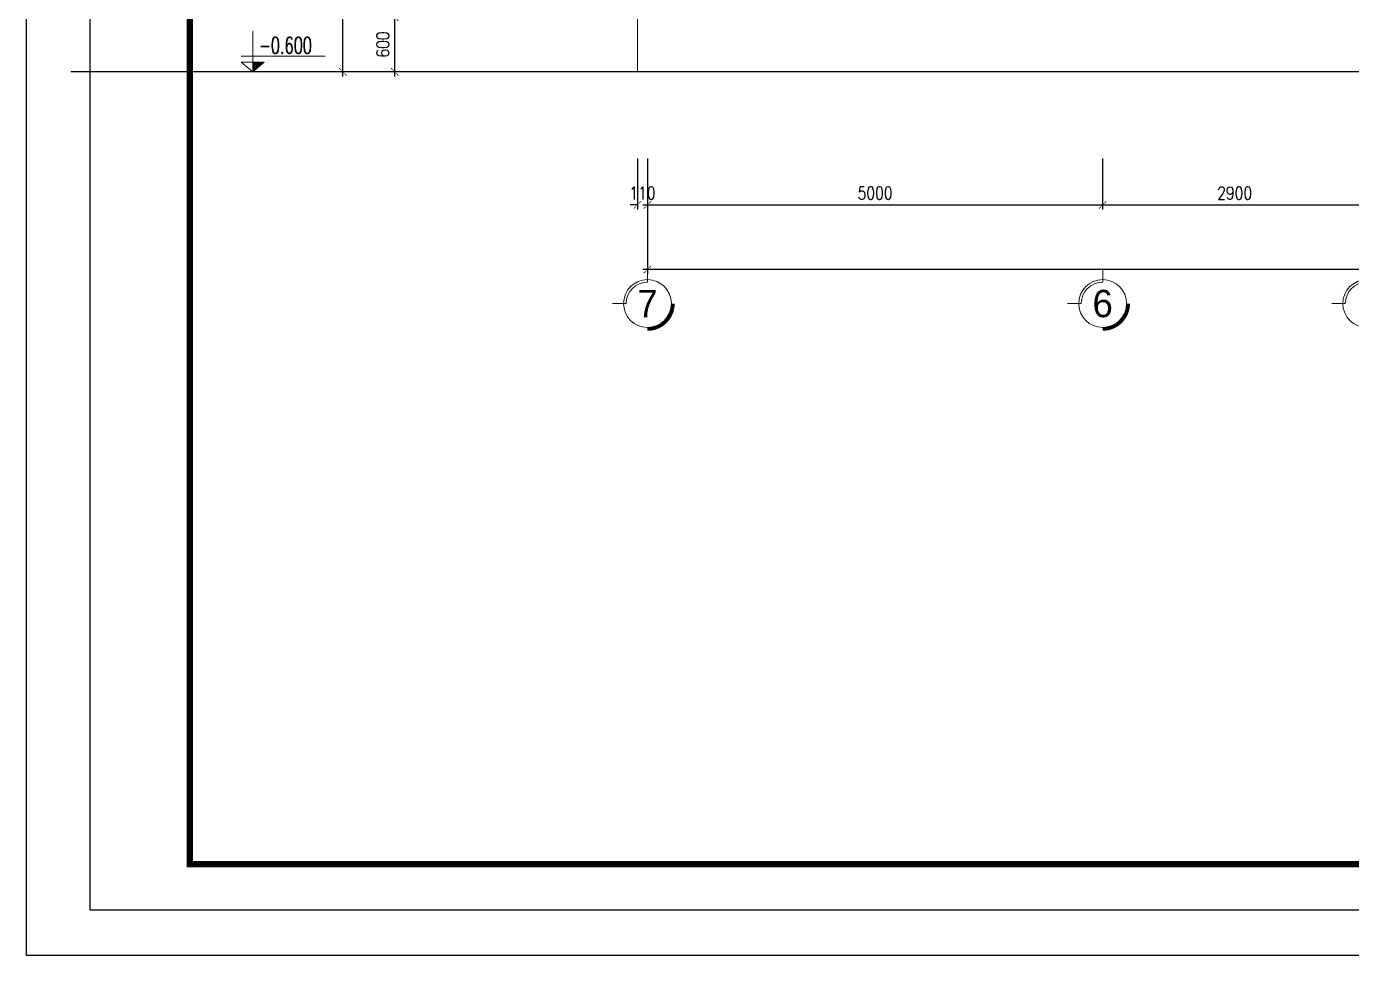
# Model space of a CAD drawing. Header units: millimetres. Extents: x -34806 to 662668, y 63228 to 99452.
# Drawn here: x 315279 to 329832, y 66792 to 76990 of the extents above; entities that cross this region are included whole.
import ezdxf
from ezdxf.enums import TextEntityAlignment as Align

# ---------------------------------------------------------------- set-up
doc = ezdxf.new("R2010")
doc.units = ezdxf.units.MM
doc.header["$LTSCALE"] = 200
doc.header["$MEASUREMENT"] = 0
doc.header["$PDMODE"] = 3
doc.header["$PDSIZE"] = 50
doc.layers.get('0').update_dxf_attribs({"color": 95, "linetype": 'CONTINUOUS'})
doc.layers.get('DEFPOINTS').update_dxf_attribs({"linetype": 'CONTINUOUS'})
for name, color, linetype in [('COT', 2, 'CONTINUOUS'), ('DIM', 1, 'CONTINUOUS'), ('KHUNGTEN', 7, 'CONTINUOUS'), ('TEXT', 7, 'CONTINUOUS')]:
    doc.layers.add(name, color=color, linetype=linetype)
doc.layers.add('hacth', color=251, linetype='CONTINUOUS', lineweight=13)
doc.layers.add('thay', color=7, linetype='CONTINUOUS', lineweight=18)
doc.styles.add('Arial N  iso', font='VNARIALN.ttf')
doc.styles.add('dam', font='VHAVANB.ttf', dxfattribs={"width": 0.9, "height": 450})
doc.styles.add('RomanS', font='romans.shx', dxfattribs={"width": 0.8})
doc.styles.add('Scale', font='vnsimli.shx', dxfattribs={"width": 0.65, "bigfont": 'bigfont.shx'})
doc.dimstyles.new('D1', dxfattribs={"dimtxt": 140, "dimasz": 80, "dimexe": 50, "dimexo": 0, "dimgap": 60, "dimtad": 1, "dimdec": 0, "dimzin": 0, "dimdsep": 46, "dimtxsty": 'RomanS', "dimblk1": 'ARCHTICK', "dimblk2": 'ARCHTICK', "dimsah": 1, "dimcen": 100, "dimdle": 50, "dimclrt": 7, "dimadec": 0, "dimazin": 0, "dimtfac": 0.005, "dimtdec": 0, "dimtix": 1, "dimtofl": 0, "dimtmove": 2, "dimatfit": 3, "dimldrblk": 'ARCHTICK', "dimfxl": 1, "dimtvp": 0.8, "dimtolj": 1, "dimtzin": 0, "dimarcsym": 0})

# ---------------------------------------------------------------- blocks, each defined once
blk = doc.blocks.new('_ArchTick')
at = {"layer": 'DIM', "color": 150}
blk.add_lwpolyline([(0.5, 0.5, 0.133, 0, 0), (0, 0, 0, 0.133, 0), (-0.5, -0.5, 0.133, 0.133, 0)], format="xyseb", dxfattribs=at)
blk = doc.blocks.new('*D167')
at = {"layer": 'DEFPOINTS', "color": 0}
for p in [(322099, 75541), (344099, 75541), (322099, 74322)]:
    blk.add_point(p, dxfattribs=at)
at = {"layer": 'DIM', "color": 0, "lineweight": -2}
for p, q in [((322099, 75541), (322099, 74272)), ((344099, 75541), (344099, 74272)), ((344149, 74322), (322049, 74322))]:
    blk.add_line(p, q, dxfattribs=at)
at = {"layer": 'DIM', "color": 0, "lineweight": -2, "xscale": 80, "yscale": 80, "zscale": 80, "rotation": 180}
blk.add_blockref('_ArchTick', (322099, 74322), dxfattribs=at)
at = {"layer": 'DIM', "color": 0, "lineweight": -2, "xscale": 80, "yscale": 80, "zscale": 80}
blk.add_blockref('_ArchTick', (344099, 74322), dxfattribs=at)
at = {"layer": 'DIM', "color": 7, "insert": (333099, 74452), "char_height": 140, "attachment_point": 5, "style": 'RomanS'}
blk.add_mtext('\\A1;22000', dxfattribs=at)
blk = doc.blocks.new('*D168')
at = {"layer": 'DEFPOINTS', "color": 0}
for p in [(321989, 75541), (322099, 75541), (322099, 75031)]:
    blk.add_point(p, dxfattribs=at)
at = {"layer": 'DIM', "color": 0, "lineweight": -2}
for p, q in [((321989, 75541), (321989, 74981)), ((322099, 75541), (322099, 74981)), ((321989, 75031), (321909, 75031)), ((322099, 75031), (322179, 75031))]:
    blk.add_line(p, q, dxfattribs=at)
at = {"layer": 'DIM', "color": 0, "lineweight": -2, "xscale": 80, "yscale": 80, "zscale": 80}
blk.add_blockref('_ArchTick', (321989, 75031), dxfattribs=at)
at = {"layer": 'DIM', "color": 0, "lineweight": -2, "xscale": 80, "yscale": 80, "zscale": 80, "rotation": 180}
blk.add_blockref('_ArchTick', (322099, 75031), dxfattribs=at)
at = {"layer": 'DIM', "color": 7, "insert": (322044, 75161), "char_height": 140, "attachment_point": 5, "style": 'RomanS'}
blk.add_mtext('\\A1;110', dxfattribs=at)
blk = doc.blocks.new('*D169')
at = {"layer": 'DEFPOINTS', "color": 0}
for p in [(322099, 75541), (327099, 75541), (327099, 75031)]:
    blk.add_point(p, dxfattribs=at)
at = {"layer": 'DIM', "color": 0, "lineweight": -2}
for p, q in [((322099, 75541), (322099, 74981)), ((327099, 75541), (327099, 74981)), ((322049, 75031), (327149, 75031))]:
    blk.add_line(p, q, dxfattribs=at)
at = {"layer": 'DIM', "color": 0, "lineweight": -2, "xscale": 80, "yscale": 80, "zscale": 80, "rotation": 180}
blk.add_blockref('_ArchTick', (322099, 75031), dxfattribs=at)
at = {"layer": 'DIM', "color": 0, "lineweight": -2, "xscale": 80, "yscale": 80, "zscale": 80}
blk.add_blockref('_ArchTick', (327099, 75031), dxfattribs=at)
at = {"layer": 'DIM', "color": 7, "insert": (324599, 75161), "char_height": 140, "attachment_point": 5, "style": 'RomanS'}
blk.add_mtext('\\A1;5000', dxfattribs=at)
blk = doc.blocks.new('*D170')
at = {"layer": 'DEFPOINTS', "color": 0}
for p in [(327099, 75541), (329999, 75541), (329999, 75031)]:
    blk.add_point(p, dxfattribs=at)
at = {"layer": 'DIM', "color": 0, "lineweight": -2}
for p, q in [((327099, 75541), (327099, 74981)), ((329999, 75541), (329999, 74981)), ((327049, 75031), (330049, 75031))]:
    blk.add_line(p, q, dxfattribs=at)
at = {"layer": 'DIM', "color": 0, "lineweight": -2, "xscale": 80, "yscale": 80, "zscale": 80, "rotation": 180}
blk.add_blockref('_ArchTick', (327099, 75031), dxfattribs=at)
at = {"layer": 'DIM', "color": 0, "lineweight": -2, "xscale": 80, "yscale": 80, "zscale": 80}
blk.add_blockref('_ArchTick', (329999, 75031), dxfattribs=at)
at = {"layer": 'DIM', "color": 7, "insert": (328549, 75161), "char_height": 140, "attachment_point": 5, "style": 'RomanS'}
blk.add_mtext('\\A1;2900', dxfattribs=at)
blk = doc.blocks.new('tr')
at = {"layer": 'thay', "ltscale": 600}
for p, q in [((0, -200), (0, 0)), ((313, -513), (513, -513))]:
    blk.add_line(p, q, dxfattribs=at)
at = {"layer": 'thay', "color": 150, "ltscale": 600, "const_width": 50}
blk.add_lwpolyline([(-375, -513, 0.414214), (0, -888, 0.414214)], format="xyb", dxfattribs=at)
at = {"layer": 'thay', "ltscale": 600}
blk.add_circle((0, -513), 350, dxfattribs=at)
blk.add_arc((0, -513), 313, 0, 90, dxfattribs=at)
blk = doc.blocks.new('*D444')
at = {"layer": 'DEFPOINTS', "color": 0}
for p in [(318754, 89498), (320076, 89498), (320301, 76492)]:
    blk.add_point(p, dxfattribs=at)
at = {"layer": 'DIM', "color": 0, "lineweight": -2}
for p, q in [((318754, 76442), (318754, 89548)), ((320076, 89498), (318704, 89498)), ((320301, 76492), (318704, 76492))]:
    blk.add_line(p, q, dxfattribs=at)
at = {"layer": 'DIM', "color": 0, "lineweight": -2, "xscale": 80, "yscale": 80, "zscale": 80}
for p, rotation in [((318754, 89498), 90), ((318754, 76492), 270)]:
    blk.add_blockref('_ArchTick', p, dxfattribs=dict(at, rotation=rotation))
at = {"layer": 'DIM', "color": 7, "insert": (318587, 83042), "char_height": 140, "attachment_point": 5, "rotation": 90, "style": 'RomanS'}
blk.add_mtext('\\A1;13005', dxfattribs=at)
blk = doc.blocks.new('*D445')
at = {"layer": 'DEFPOINTS', "color": 0}
for p in [(319323, 77092), (320150, 77092), (320150, 76492)]:
    blk.add_point(p, dxfattribs=at)
at = {"layer": 'DIM', "color": 0, "lineweight": -2}
for p, q in [((319323, 76442), (319323, 77142)), ((320150, 77092), (319273, 77092)), ((320150, 76492), (319273, 76492))]:
    blk.add_line(p, q, dxfattribs=at)
at = {"layer": 'DIM', "color": 0, "lineweight": -2, "xscale": 80, "yscale": 80, "zscale": 80}
for p, rotation in [((319323, 77092), 90), ((319323, 76492), 270)]:
    blk.add_blockref('_ArchTick', p, dxfattribs=dict(at, rotation=rotation))
at = {"layer": 'DIM', "color": 7, "insert": (319193, 76792), "char_height": 140, "attachment_point": 5, "rotation": 90, "style": 'RomanS'}
blk.add_mtext('\\A1;600', dxfattribs=at)
blk = doc.blocks.new('cao do')
at = {"layer": 'thay'}
for p, q in [((0, 445), (0, 0)), ((798, 170), (-128, 170)), ((0, 0), (-128, 106)), ((128, 106), (-128, 106)), ((0, 0), (128, 106))]:
    blk.add_line(p, q, dxfattribs=at)
at = {"layer": 'thay', "ltscale": 600}
blk.add_line((128, 0), (-128, 0), dxfattribs=at)
at = {"layer": 'thay', "color": 150, "ltscale": 600}
blk.add_solid([(0, 0), (0, 106), (128, 106)], dxfattribs=at)
at = {"layer": 'TEXT', "style": 'Arial N  iso'}
blk.add_attdef('%%P0.000', text='', height=200, dxfattribs=at).set_placement((70, 290), align=Align.MIDDLE_LEFT)
blk = doc.blocks.new('khung')
at = {"layer": 'DEFPOINTS', "color": 8}
blk.add_lwpolyline([(0, 0), (31503, 0), (31503, 22275), (0, 22275)], close=True, dxfattribs=at)
at = {"layer": 'KHUNGTEN', "color": 4, "const_width": 54.3}
blk.add_lwpolyline([(848, 388), (31117, 388), (31117, 21887), (848, 21887)], close=True, dxfattribs=at)

msp = doc.modelspace()

# ---------------------------------------------------------------- linework, layer by layer
msp.add_lwpolyline([(357174.6, 66791.7), (315278.9, 66791.7), (315278.9, 96707.8), (357174.6, 96707.8)], close=True)
at = {"layer": 'COT'}
msp.add_line((350831, 76492.3), (315766.5, 76492.3), dxfattribs=at)
at = {"layer": 'thay'}
msp.add_line((321989.4, 76492.3), (320455.3, 76492.3), dxfattribs=at)
msp.add_lwpolyline([(321989.4, 81492.3), (321989.4, 76492.3)], dxfattribs=at)

# ---------------------------------------------------------------- block references
at = {"layer": 'DIM', "linetype": 'Continuous'}
ref = msp.add_blockref('cao do', (317763.2, 76492.3), dxfattribs=at)
ref.add_attrib('%%P0.000', '-0.600', dxfattribs={"layer": 'TEXT', "height": 180, "style": 'Scale', "width": 0.65}).set_placement((317832.7, 76782.3), align=Align.MIDDLE_LEFT)
at = {"layer": 'DIM', "xscale": -0.75, "yscale": 0.75, "zscale": 0.75}
for p in [(322099.4, 74333.6), (327099.4, 74333.6), (329999.4, 74333.6)]:
    msp.add_blockref('tr', p, dxfattribs=at)
at = {"layer": 'hacth', "xscale": 1.298143060485017, "yscale": 1.298143126914511, "zscale": 1.29814313413116}
msp.add_blockref('khung', (315973.3, 67291.7), dxfattribs=at)

# ---------------------------------------------------------------- texts
at = {"layer": 'TEXT', "linetype": 'Continuous', "style": 'dam'}
for s, p in [('7', (322099.4, 73948.7)), ('6', (327099.4, 73948.7))]:
    msp.add_text(s, height=300, dxfattribs=at).set_placement(p, align=Align.MIDDLE)

# ---------------------------------------------------------------- dimensions: what is measured, and where the dimension line sits
at = {"layer": 'DIM'}
dim = msp.add_linear_dim(base=(318754, 89497.6), p1=(320301.2, 76492.3), p2=(320076.1, 89497.6), angle=90, dimstyle='D1', dxfattribs=at)
dim.commit()
dim.dimension.update_dxf_attribs({"geometry": '*D444', "text_midpoint": (318586.5, 83042.3), "dimtype": 128})
for base, p1, p2, angle, picture, middle in [((319323.3, 77092.3), (320149.5, 76492.3), (320149.5, 77092.3), 90, '*D445', (319193.3, 76792.3)), ((322099.4, 75031.5), (321989.4, 75541.2), (322099.4, 75541.2), 180, '*D168', (322044.4, 75161.5)), ((322099.4, 74322.3), (344099.4, 75541.2), (322099.4, 75541.2), 180, '*D167', (333099.4, 74452.3)), ((327099.4, 75031.5), (322099.4, 75541.2), (327099.4, 75541.2), 180, '*D169', (324599.4, 75161.5)), ((329999.4, 75031.5), (327099.4, 75541.2), (329999.4, 75541.2), 180, '*D170', (328549.4, 75161.5))]:
    dim = msp.add_linear_dim(base=base, p1=p1, p2=p2, angle=angle, dimstyle='D1', dxfattribs=at)
    dim.commit()
    dim.dimension.update_dxf_attribs({"geometry": picture, "text_midpoint": middle})

doc.saveas('drawing.dxf')
